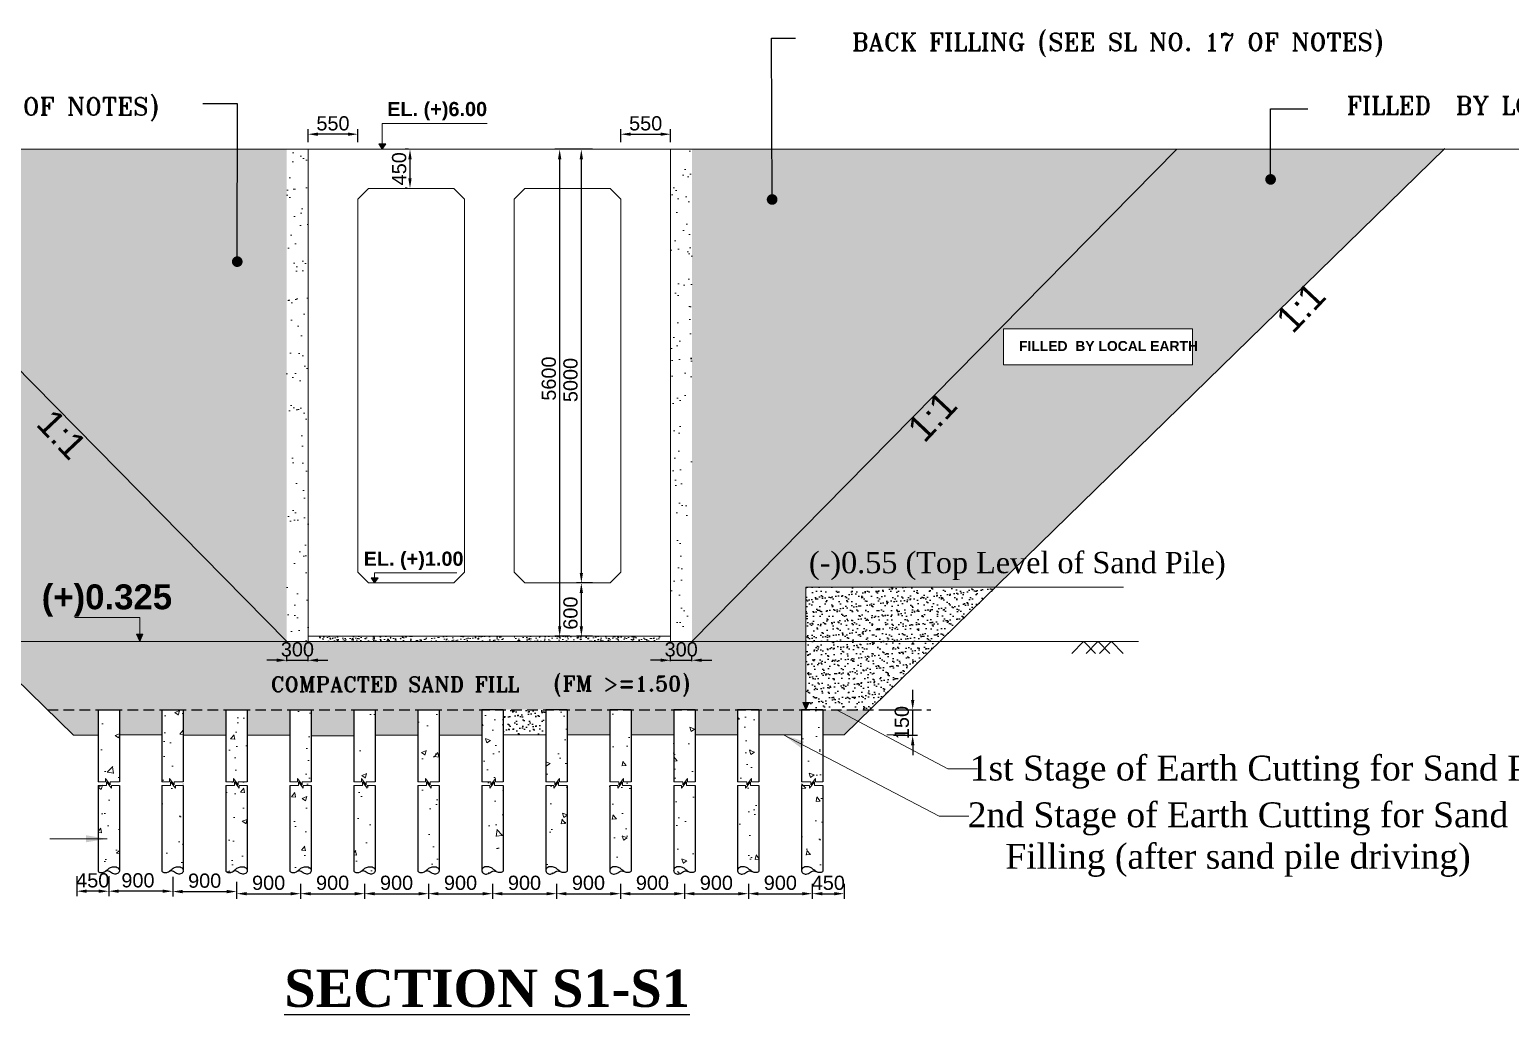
# Model space of a CAD drawing. Extents: x -358915 to 1258323, y -1667244 to -305611.
# Drawn here: x 956555 to 977390, y -1295835 to -1281985 of the extents above; entities that cross this region are included whole.
import ezdxf

# ---------------------------------------------------------------- set-up
doc = ezdxf.new("R2010")
doc.units = 0
doc.header["$LTSCALE"] = 300
doc.header["$MEASUREMENT"] = 0
doc.linetypes.add('DASHED', pattern=[0.75, 0.5, -0.25])
doc.layers.get('0').update_dxf_attribs({"linetype": 'CONTINUOUS'})
doc.layers.get('DEFPOINTS').update_dxf_attribs({"linetype": 'CONTINUOUS'})
doc.layers.add('Dim', color=7, linetype='CONTINUOUS', lineweight=9)
doc.layers.add('HATCH', color=252, linetype='CONTINUOUS', lineweight=5)
for name, color, linetype in [('LINE', 7, 'CONTINUOUS'), ('P1', 7, 'CONTINUOUS'), ('TEXT', 10, 'CONTINUOUS'), ('TXT', 7, 'CONTINUOUS')]:
    doc.layers.add(name, color=color, linetype=linetype)
doc.styles.add('Arial', font='arial.ttf')
doc.styles.add('BIG', font='ROMANT.SHX')
doc.styles.add('dimText', font='ARIALN.TTF')
doc.dimstyles.new('dim_230', dxfattribs={"dimtxt": 460, "dimasz": 460, "dimexe": 230, "dimexo": 100, "dimgap": 100, "dimtad": 1, "dimdec": 0, "dimzin": 0, "dimdsep": 46, "dimtxsty": 'dimText', "dimcen": 0.09, "dimclrd": 256, "dimclre": 256, "dimclrt": 7, "dimadec": 0, "dimazin": 0, "dimtfac": 1, "dimtdec": 0, "dimtofl": 0, "dimtmove": 0, "dimatfit": 3, "dimfxl": 1, "dimtolj": 1, "dimtzin": 0, "dimlwd": -1, "dimlwe": -1, "dimarcsym": 0})
doc.dimstyles.new('dim_70', dxfattribs={"dimtxt": 140, "dimasz": 140, "dimexe": 70, "dimexo": 40, "dimgap": 50, "dimtad": 1, "dimdec": 0, "dimzin": 0, "dimdsep": 46, "dimtxsty": 'Arial', "dimcen": 0.09, "dimclrd": 5, "dimclre": 5, "dimclrt": 7, "dimadec": 0, "dimazin": 0, "dimtfac": 1, "dimtdec": 0, "dimtmove": 0, "dimatfit": 3, "dimfxl": 1, "dimtolj": 1, "dimtzin": 0, "dimarcsym": 0})
pattern_1 = [(37.5, (-12813.53, 204846.19), (-4.409535, 134.877664), [0, -106.4, 0, -119, 0, -113.75]), (7.5, (-12813.53, 204846.2), (123.88437, 197.550225), [0, -57.4, 0, -95.9, 0, -36.75]), (327.5, (-12899.63, 204846.19), (217.98993, 0.396134), [0, -35, 0, -126, 0, -164.5]), (317.5, (-12899.63, 204846.2), (210.428862, 61.43729), [0, -17.5, 0, -82.6, 0, -94.5])]
pattern_2 = [(37.5, (-12813.53, 200788.23), (-4.409535, 134.877664), [0, -106.4, 0, -119, 0, -113.75]), (7.5, (-12813.53, 200788.23), (123.88437, 197.550225), [0, -57.4, 0, -95.9, 0, -36.75]), (327.5, (-12899.63, 200788.23), (217.98993, 0.396134), [0, -35, 0, -126, 0, -164.5]), (317.5, (-12899.63, 200788.23), (210.428862, 61.43729), [0, -17.5, 0, -82.6, 0, -94.5])]

# ---------------------------------------------------------------- blocks, each defined once
blk = doc.blocks.new('*D1154')
at = {"layer": 'DEFPOINTS', "color": 0, "ltscale": 50}
for p in [(957668, -1293851), (958568, -1293863), (957668, -1294103)]:
    blk.add_point(p, dxfattribs=at)
at = {"layer": 'HATCH', "color": 5, "lineweight": -2, "ltscale": 50}
for p, q in [((957668, -1293891), (957668, -1294173)), ((958568, -1293903), (958568, -1294173)), ((958428, -1294103), (957808, -1294103))]:
    blk.add_line(p, q, dxfattribs=at)
at = {"layer": 'HATCH', "color": 5, "ltscale": 50}
for points in [[(957808, -1294080), (957808, -1294126), (957668, -1294103)], [(958428, -1294080), (958428, -1294126), (958568, -1294103)]]:
    blk.add_solid(points, dxfattribs=at)
at = {"layer": 'HATCH', "color": 7, "ltscale": 50, "insert": (958079, -1293951), "char_height": 200, "attachment_point": 5, "style": 'Arial'}
blk.add_mtext('\\A1;900', dxfattribs=at)
blk = doc.blocks.new('RT')
at = {"layer": 'Dim', "ltscale": 50}
h = blk.add_hatch(dxfattribs=at)
h.set_pattern_fill('AR-CONC', color=8, scale=100, style=0)
h.set_pattern_definition([(50, (-3013919.5, 641592.65), (717.26018, -62.75213), [75, -825]), (355, (-3013919.5, 641592.65), (-138.75133, 752.19213), [60, -660]), (100.4514, (-3013859.75, 641587.4), (578.50938, 689.43954), [63.74019, -701.14211]), (46.1842, (-3013919.5, 641792.65), (1067.24105, -165.51901), [112.5, -1237.5]), (96.6356, (-3013830.6, 641778.9), (934.6627, 974.11787), [95.6103, -1051.713]), (351.1842, (-3013919.5, 641792.7), (934.66195, 974.1186), [90, -990]), (21, (-3013819.5, 641742.65), (596.90705, -402.61889), [75, -825]), (326, (-3013819.5, 641742.65), (243.31533, 725.15005), [60, -660]), (71.4514, (-3013769.8, 641709.1), (840.22263, 322.5305), [63.74019, -701.14211]), (37.5, (-3013919.52, 641592.65), (12.159855, 332.893854), [0, -652, 0, -670, 0, -662.5]), (7.5, (-3013919.52, 641592.65), (263.069537, 394.41171), [0, -382, 0, -637, 0, -252.5]), (327.5, (-3014142.52, 641592.65), (533.822436, -22.554872), [0, -250, 0, -780, 0, -1035]), (317.5, (-3014242.52, 641592.65), (583.18617, 100.10498), [0, -325, 0, -518, 0, -735])])
h.paths.add_polyline_path([(150, -2269), (138, -2291), (119, -2305), (97, -2311), (74, -2310), (52, -2302), (33, -2290), (15, -2276), (-6, -2267), (-29, -2266), (-52, -2273), (-64, -2281), (-86, -2289), (-109, -2290), (-130, -2283), (-150, -2271), (-150, 0), (150, 0)])
for points in [[(-150, -1014), (-44, -1014), (-44, -966), (22, -1055), (22, -1014), (150, -1014)], [(-150, -1063), (-29, -1063), (-29, -1015), (38, -1103), (38, -1063), (150, -1063)]]:
    blk.add_lwpolyline(points, dxfattribs=at)
at = {"layer": 'P1', "ltscale": 50}
for points in [[(-150, 0), (-150, -1014)], [(-150, 0), (150, 0)], [(150, 0), (150, -1014)], [(-150, -1063), (-150, -2271)], [(150, -1063), (150, -2253)]]:
    blk.add_lwpolyline(points, dxfattribs=at)
blk.add_spline([(-150, -2271), (-115, -2289), (-72, -2284), (-23, -2252), (15, -2223), (67, -2207), (106, -2210), (132, -2224), (144, -2239), (150, -2253), (150, -2266), (123, -2303), (73, -2309), (38, -2293), (10, -2273), (-18, -2265), (-51, -2273)], degree=3, dxfattribs=at)
blk = doc.blocks.new('PILE.5')
at = {"layer": 'HATCH', "color": 5}
blk.add_blockref('RT', (0, 0), dxfattribs=at)
blk = doc.blocks.new('*D1155')
at = {"layer": 'DEFPOINTS', "color": 0, "ltscale": 50}
for p in [(962168, -1293968), (963068, -1293961), (963068, -1294138)]:
    blk.add_point(p, dxfattribs=at)
at = {"layer": 'HATCH', "color": 5, "lineweight": -2, "ltscale": 50}
for p, q in [((962168, -1294008), (962168, -1294208)), ((963068, -1294001), (963068, -1294208)), ((962308, -1294138), (962928, -1294138))]:
    blk.add_line(p, q, dxfattribs=at)
at = {"layer": 'HATCH', "color": 5, "ltscale": 50}
for points in [[(962308, -1294115), (962308, -1294161), (962168, -1294138)], [(962928, -1294115), (962928, -1294161), (963068, -1294138)]]:
    blk.add_solid(points, dxfattribs=at)
at = {"layer": 'HATCH', "color": 7, "ltscale": 50, "insert": (962618, -1293986), "char_height": 200, "attachment_point": 5, "style": 'Arial'}
blk.add_mtext('\\A1;900', dxfattribs=at)
blk = doc.blocks.new('*D1156')
at = {"layer": 'DEFPOINTS', "color": 0, "ltscale": 50}
for p in [(964318, -1283667), (964514, -1283667), (964362, -1289767)]:
    blk.add_point(p, dxfattribs=at)
at = {"layer": 'HATCH', "color": 5, "lineweight": -2, "ltscale": 50}
for p, q in [((964474, -1283667), (964248, -1283667)), ((964318, -1289627), (964318, -1283807)), ((964322, -1289767), (964248, -1289767))]:
    blk.add_line(p, q, dxfattribs=at)
at = {"layer": 'HATCH', "color": 5, "ltscale": 50}
for points in [[(964295, -1283807), (964341, -1283807), (964318, -1283667)], [(964295, -1289627), (964341, -1289627), (964318, -1289767)]]:
    blk.add_solid(points, dxfattribs=at)
at = {"layer": 'HATCH', "color": 7, "ltscale": 50, "insert": (964166, -1286913), "char_height": 200, "attachment_point": 5, "rotation": 90, "style": 'Arial'}
blk.add_mtext('\\A1;5000 ', dxfattribs=at)
blk = doc.blocks.new('*D1157')
at = {"layer": 'DEFPOINTS', "color": 0, "ltscale": 50}
for p in [(964318, -1289767), (964514, -1289767), (964514, -1290517)]:
    blk.add_point(p, dxfattribs=at)
at = {"layer": 'HATCH', "color": 5, "lineweight": -2, "ltscale": 50}
for p, q in [((964474, -1289767), (964248, -1289767)), ((964318, -1290377), (964318, -1289907)), ((964474, -1290517), (964248, -1290517))]:
    blk.add_line(p, q, dxfattribs=at)
at = {"layer": 'HATCH', "color": 5, "ltscale": 50}
for points in [[(964295, -1289907), (964341, -1289907), (964318, -1289767)], [(964295, -1290377), (964341, -1290377), (964318, -1290517)]]:
    blk.add_solid(points, dxfattribs=at)
at = {"layer": 'HATCH', "color": 7, "ltscale": 50, "insert": (964166, -1290192), "char_height": 200, "attachment_point": 5, "rotation": 90, "style": 'Arial'}
blk.add_mtext('\\A1;600', dxfattribs=at)
blk = doc.blocks.new('*D1158')
at = {"layer": 'DEFPOINTS', "color": 0, "ltscale": 50}
for p in [(964296, -1283667), (964013, -1290517), (964196, -1290517)]:
    blk.add_point(p, dxfattribs=at)
at = {"layer": 'HATCH', "color": 5, "lineweight": -2, "ltscale": 50}
for p, q in [((964256, -1283667), (963943, -1283667)), ((964013, -1283807), (964013, -1290377)), ((964156, -1290517), (963943, -1290517))]:
    blk.add_line(p, q, dxfattribs=at)
at = {"layer": 'HATCH', "color": 5, "ltscale": 50}
for points in [[(963990, -1283807), (964036, -1283807), (964013, -1283667)], [(963990, -1290377), (964036, -1290377), (964013, -1290517)]]:
    blk.add_solid(points, dxfattribs=at)
at = {"layer": 'HATCH', "color": 7, "ltscale": 50, "insert": (963861, -1286893), "char_height": 200, "attachment_point": 5, "rotation": 90, "style": 'Arial'}
blk.add_mtext('\\A1;5600', dxfattribs=at)
blk = doc.blocks.new('*D1159')
at = {"layer": 'DEFPOINTS', "color": 0, "ltscale": 50}
for p in [(960473, -1283456), (960473, -1283606), (961173, -1283606)]:
    blk.add_point(p, dxfattribs=at)
at = {"layer": 'HATCH', "color": 5, "lineweight": -2, "ltscale": 50}
for p, q in [((960473, -1283566), (960473, -1283386)), ((961173, -1283566), (961173, -1283386)), ((961033, -1283456), (960613, -1283456))]:
    blk.add_line(p, q, dxfattribs=at)
at = {"layer": 'HATCH', "color": 5, "ltscale": 50}
for points in [[(960613, -1283432), (960613, -1283479), (960473, -1283456)], [(961033, -1283432), (961033, -1283479), (961173, -1283456)]]:
    blk.add_solid(points, dxfattribs=at)
at = {"layer": 'HATCH', "color": 7, "ltscale": 50, "insert": (960823, -1283304), "char_height": 200, "attachment_point": 5, "style": 'Arial'}
blk.add_mtext('\\A1;550', dxfattribs=at)
blk = doc.blocks.new('*D1160')
at = {"layer": 'DEFPOINTS', "color": 0, "ltscale": 50}
for p in [(964873, -1283606), (965573, -1283456), (965573, -1283606)]:
    blk.add_point(p, dxfattribs=at)
at = {"layer": 'HATCH', "color": 5, "lineweight": -2, "ltscale": 50}
for p, q in [((964873, -1283566), (964873, -1283386)), ((965573, -1283566), (965573, -1283386)), ((965013, -1283456), (965433, -1283456))]:
    blk.add_line(p, q, dxfattribs=at)
at = {"layer": 'HATCH', "color": 5, "ltscale": 50}
for points in [[(965013, -1283432), (965013, -1283479), (964873, -1283456)], [(965433, -1283432), (965433, -1283479), (965573, -1283456)]]:
    blk.add_solid(points, dxfattribs=at)
at = {"layer": 'HATCH', "color": 7, "ltscale": 50, "insert": (965223, -1283304), "char_height": 200, "attachment_point": 5, "style": 'Arial'}
blk.add_mtext('\\A1;550', dxfattribs=at)
blk = doc.blocks.new('*D1161')
at = {"layer": 'DEFPOINTS', "color": 0, "ltscale": 50}
for p in [(961926, -1283667), (961907, -1284217), (961907, -1284217)]:
    blk.add_point(p, dxfattribs=at)
at = {"layer": 'HATCH', "color": 5, "lineweight": -2, "ltscale": 50}
for p, q in [((961886, -1283667), (961837, -1283667)), ((961907, -1283807), (961907, -1284077)), ((961867, -1284217), (961837, -1284217))]:
    blk.add_line(p, q, dxfattribs=at)
at = {"layer": 'HATCH', "color": 5, "ltscale": 50}
for points in [[(961884, -1283807), (961930, -1283807), (961907, -1283667)], [(961884, -1284077), (961930, -1284077), (961907, -1284217)]]:
    blk.add_solid(points, dxfattribs=at)
at = {"layer": 'HATCH', "color": 7, "ltscale": 50, "insert": (961755, -1283942), "char_height": 200, "attachment_point": 5, "rotation": 90, "style": 'Arial'}
blk.add_mtext('\\A1;450', dxfattribs=at)
blk = doc.blocks.new('*D1162')
at = {"layer": 'DEFPOINTS', "color": 0, "ltscale": 50}
for p in [(961268, -1293968), (962168, -1293961), (962168, -1294138)]:
    blk.add_point(p, dxfattribs=at)
at = {"layer": 'HATCH', "color": 5, "lineweight": -2, "ltscale": 50}
for p, q in [((961268, -1294008), (961268, -1294208)), ((962168, -1294001), (962168, -1294208)), ((961408, -1294138), (962028, -1294138))]:
    blk.add_line(p, q, dxfattribs=at)
at = {"layer": 'HATCH', "color": 5, "ltscale": 50}
for points in [[(961408, -1294115), (961408, -1294161), (961268, -1294138)], [(962028, -1294115), (962028, -1294161), (962168, -1294138)]]:
    blk.add_solid(points, dxfattribs=at)
at = {"layer": 'HATCH', "color": 7, "ltscale": 50, "insert": (961718, -1293986), "char_height": 200, "attachment_point": 5, "style": 'Arial'}
blk.add_mtext('\\A1;900', dxfattribs=at)
blk = doc.blocks.new('*D1163')
at = {"layer": 'DEFPOINTS', "color": 0, "ltscale": 50}
for p in [(960368, -1293968), (961268, -1293961), (961268, -1294138)]:
    blk.add_point(p, dxfattribs=at)
at = {"layer": 'HATCH', "color": 5, "lineweight": -2, "ltscale": 50}
for p, q in [((960368, -1294008), (960368, -1294208)), ((961268, -1294001), (961268, -1294208)), ((960508, -1294138), (961128, -1294138))]:
    blk.add_line(p, q, dxfattribs=at)
at = {"layer": 'HATCH', "color": 5, "ltscale": 50}
for points in [[(960508, -1294115), (960508, -1294161), (960368, -1294138)], [(961128, -1294115), (961128, -1294161), (961268, -1294138)]]:
    blk.add_solid(points, dxfattribs=at)
at = {"layer": 'HATCH', "color": 7, "ltscale": 50, "insert": (960818, -1293986), "char_height": 200, "attachment_point": 5, "style": 'Arial'}
blk.add_mtext('\\A1;900', dxfattribs=at)
blk = doc.blocks.new('*D1164')
at = {"layer": 'DEFPOINTS', "color": 0, "ltscale": 50}
for p in [(959468, -1293968), (960368, -1293961), (960368, -1294138)]:
    blk.add_point(p, dxfattribs=at)
at = {"layer": 'HATCH', "color": 5, "lineweight": -2, "ltscale": 50}
for p, q in [((959468, -1294008), (959468, -1294208)), ((960368, -1294001), (960368, -1294208)), ((959608, -1294138), (960228, -1294138))]:
    blk.add_line(p, q, dxfattribs=at)
at = {"layer": 'HATCH', "color": 5, "ltscale": 50}
for points in [[(959608, -1294115), (959608, -1294161), (959468, -1294138)], [(960228, -1294115), (960228, -1294161), (960368, -1294138)]]:
    blk.add_solid(points, dxfattribs=at)
at = {"layer": 'HATCH', "color": 7, "ltscale": 50, "insert": (959918, -1293986), "char_height": 200, "attachment_point": 5, "style": 'Arial'}
blk.add_mtext('\\A1;900', dxfattribs=at)
blk = doc.blocks.new('*D1165')
at = {"layer": 'DEFPOINTS', "color": 0, "ltscale": 50}
for p in [(958568, -1293938), (959468, -1293931), (959468, -1294108)]:
    blk.add_point(p, dxfattribs=at)
at = {"layer": 'HATCH', "color": 5, "lineweight": -2, "ltscale": 50}
for p, q in [((958568, -1293978), (958568, -1294178)), ((959468, -1293971), (959468, -1294178)), ((958708, -1294108), (959328, -1294108))]:
    blk.add_line(p, q, dxfattribs=at)
at = {"layer": 'HATCH', "color": 5, "ltscale": 50}
for points in [[(958708, -1294085), (958708, -1294132), (958568, -1294108)], [(959328, -1294085), (959328, -1294132), (959468, -1294108)]]:
    blk.add_solid(points, dxfattribs=at)
at = {"layer": 'HATCH', "color": 7, "ltscale": 50, "insert": (959018, -1293956), "char_height": 200, "attachment_point": 5, "style": 'Arial'}
blk.add_mtext('\\A1;900', dxfattribs=at)
blk = doc.blocks.new('*D1166')
at = {"layer": 'DEFPOINTS', "color": 0, "ltscale": 50}
for p in [(963068, -1293968), (963968, -1293961), (963968, -1294138)]:
    blk.add_point(p, dxfattribs=at)
at = {"layer": 'HATCH', "color": 5, "lineweight": -2, "ltscale": 50}
for p, q in [((963068, -1294008), (963068, -1294208)), ((963968, -1294001), (963968, -1294208)), ((963208, -1294138), (963828, -1294138))]:
    blk.add_line(p, q, dxfattribs=at)
at = {"layer": 'HATCH', "color": 5, "ltscale": 50}
for points in [[(963208, -1294115), (963208, -1294161), (963068, -1294138)], [(963828, -1294115), (963828, -1294161), (963968, -1294138)]]:
    blk.add_solid(points, dxfattribs=at)
at = {"layer": 'HATCH', "color": 7, "ltscale": 50, "insert": (963518, -1293986), "char_height": 200, "attachment_point": 5, "style": 'Arial'}
blk.add_mtext('\\A1;900', dxfattribs=at)
blk = doc.blocks.new('*D1167')
at = {"layer": 'DEFPOINTS', "color": 0, "ltscale": 50}
for p in [(963968, -1293968), (964868, -1293961), (964868, -1294138)]:
    blk.add_point(p, dxfattribs=at)
at = {"layer": 'HATCH', "color": 5, "lineweight": -2, "ltscale": 50}
for p, q in [((963968, -1294008), (963968, -1294208)), ((964868, -1294001), (964868, -1294208)), ((964108, -1294138), (964728, -1294138))]:
    blk.add_line(p, q, dxfattribs=at)
at = {"layer": 'HATCH', "color": 5, "ltscale": 50}
for points in [[(964108, -1294115), (964108, -1294161), (963968, -1294138)], [(964728, -1294115), (964728, -1294161), (964868, -1294138)]]:
    blk.add_solid(points, dxfattribs=at)
at = {"layer": 'HATCH', "color": 7, "ltscale": 50, "insert": (964418, -1293986), "char_height": 200, "attachment_point": 5, "style": 'Arial'}
blk.add_mtext('\\A1;900', dxfattribs=at)
blk = doc.blocks.new('*D1168')
at = {"layer": 'DEFPOINTS', "color": 0, "ltscale": 50}
for p in [(964868, -1293968), (965768, -1293961), (965768, -1294138)]:
    blk.add_point(p, dxfattribs=at)
at = {"layer": 'HATCH', "color": 5, "lineweight": -2, "ltscale": 50}
for p, q in [((964868, -1294008), (964868, -1294208)), ((965768, -1294001), (965768, -1294208)), ((965008, -1294138), (965628, -1294138))]:
    blk.add_line(p, q, dxfattribs=at)
at = {"layer": 'HATCH', "color": 5, "ltscale": 50}
for points in [[(965008, -1294115), (965008, -1294161), (964868, -1294138)], [(965628, -1294115), (965628, -1294161), (965768, -1294138)]]:
    blk.add_solid(points, dxfattribs=at)
at = {"layer": 'HATCH', "color": 7, "ltscale": 50, "insert": (965318, -1293986), "char_height": 200, "attachment_point": 5, "style": 'Arial'}
blk.add_mtext('\\A1;900', dxfattribs=at)
blk = doc.blocks.new('*D1169')
at = {"layer": 'DEFPOINTS', "color": 0, "ltscale": 50}
for p in [(965768, -1293968), (966668, -1293961), (966668, -1294138)]:
    blk.add_point(p, dxfattribs=at)
at = {"layer": 'HATCH', "color": 5, "lineweight": -2, "ltscale": 50}
for p, q in [((965768, -1294008), (965768, -1294208)), ((966668, -1294001), (966668, -1294208)), ((965908, -1294138), (966528, -1294138))]:
    blk.add_line(p, q, dxfattribs=at)
at = {"layer": 'HATCH', "color": 5, "ltscale": 50}
for points in [[(965908, -1294115), (965908, -1294161), (965768, -1294138)], [(966528, -1294115), (966528, -1294161), (966668, -1294138)]]:
    blk.add_solid(points, dxfattribs=at)
at = {"layer": 'HATCH', "color": 7, "ltscale": 50, "insert": (966218, -1293986), "char_height": 200, "attachment_point": 5, "style": 'Arial'}
blk.add_mtext('\\A1;900', dxfattribs=at)
blk = doc.blocks.new('*D1170')
at = {"layer": 'DEFPOINTS', "color": 0, "ltscale": 50}
for p in [(966668, -1293968), (967568, -1293961), (967568, -1294138)]:
    blk.add_point(p, dxfattribs=at)
at = {"layer": 'HATCH', "color": 5, "lineweight": -2, "ltscale": 50}
for p, q in [((966668, -1294008), (966668, -1294208)), ((967568, -1294001), (967568, -1294208)), ((966808, -1294138), (967428, -1294138))]:
    blk.add_line(p, q, dxfattribs=at)
at = {"layer": 'HATCH', "color": 5, "ltscale": 50}
for points in [[(966808, -1294115), (966808, -1294161), (966668, -1294138)], [(967428, -1294115), (967428, -1294161), (967568, -1294138)]]:
    blk.add_solid(points, dxfattribs=at)
at = {"layer": 'HATCH', "color": 7, "ltscale": 50, "insert": (967118, -1293986), "char_height": 200, "attachment_point": 5, "style": 'Arial'}
blk.add_mtext('\\A1;900', dxfattribs=at)
blk = doc.blocks.new('*D1171')
at = {"layer": 'DEFPOINTS', "color": 0, "ltscale": 50}
for p in [(967568, -1293968), (968018, -1293961), (968018, -1294138)]:
    blk.add_point(p, dxfattribs=at)
at = {"layer": 'HATCH', "color": 5, "lineweight": -2, "ltscale": 50}
for p, q in [((967568, -1294008), (967568, -1294208)), ((968018, -1294001), (968018, -1294208)), ((967708, -1294138), (967878, -1294138))]:
    blk.add_line(p, q, dxfattribs=at)
at = {"layer": 'HATCH', "color": 5, "ltscale": 50}
for points in [[(967708, -1294115), (967708, -1294161), (967568, -1294138)], [(967878, -1294115), (967878, -1294161), (968018, -1294138)]]:
    blk.add_solid(points, dxfattribs=at)
at = {"layer": 'HATCH', "color": 7, "ltscale": 50, "insert": (967793, -1293986), "char_height": 200, "attachment_point": 5, "style": 'Arial'}
blk.add_mtext('\\A1;450', dxfattribs=at)
blk = doc.blocks.new('*D1172')
at = {"layer": 'DEFPOINTS', "color": 0, "ltscale": 50}
for p in [(957218, -1293851), (957668, -1293863), (957218, -1294103)]:
    blk.add_point(p, dxfattribs=at)
at = {"layer": 'HATCH', "color": 5, "lineweight": -2, "ltscale": 50}
for p, q in [((957218, -1293891), (957218, -1294173)), ((957668, -1293903), (957668, -1294173)), ((957528, -1294103), (957358, -1294103))]:
    blk.add_line(p, q, dxfattribs=at)
at = {"layer": 'HATCH', "color": 5, "ltscale": 50}
for points in [[(957358, -1294080), (957358, -1294126), (957218, -1294103)], [(957528, -1294080), (957528, -1294126), (957668, -1294103)]]:
    blk.add_solid(points, dxfattribs=at)
at = {"layer": 'HATCH', "color": 7, "ltscale": 50, "insert": (957443, -1293951), "char_height": 200, "attachment_point": 5, "style": 'Arial'}
blk.add_mtext('\\A1;450', dxfattribs=at)
blk = doc.blocks.new('*D1173')
at = {"layer": 'DEFPOINTS', "color": 0, "ltscale": 50}
for p in [(968610, -1291552), (968980, -1291552), (968671, -1291910)]:
    blk.add_point(p, dxfattribs=at)
at = {"layer": 'HATCH', "color": 5, "lineweight": -2, "ltscale": 50}
for p, q in [((968980, -1291412), (968980, -1291272)), ((968650, -1291552), (969050, -1291552)), ((968980, -1291910), (968980, -1291552)), ((968711, -1291910), (969050, -1291910)), ((968980, -1292050), (968980, -1292190))]:
    blk.add_line(p, q, dxfattribs=at)
at = {"layer": 'HATCH', "color": 5, "ltscale": 50}
for points in [[(968957, -1291412), (969004, -1291412), (968980, -1291552)], [(968957, -1292050), (969004, -1292050), (968980, -1291910)]]:
    blk.add_solid(points, dxfattribs=at)
at = {"layer": 'HATCH', "color": 7, "ltscale": 50, "insert": (968828, -1291731), "char_height": 200, "attachment_point": 5, "rotation": 90, "style": 'Arial'}
blk.add_mtext('\\A1;150', dxfattribs=at)
blk = doc.blocks.new('*D1174')
at = {"layer": 'DEFPOINTS', "color": 0, "ltscale": 50}
for p in [(960173, -1290906), (960473, -1290855), (960473, -1290906)]:
    blk.add_point(p, dxfattribs=at)
at = {"layer": 'HATCH', "color": 5, "lineweight": -2, "ltscale": 50}
for p, q in [((960033, -1290855), (959893, -1290855)), ((960173, -1290866), (960173, -1290785)), ((960173, -1290855), (960473, -1290855)), ((960473, -1290866), (960473, -1290785)), ((960613, -1290855), (960753, -1290855))]:
    blk.add_line(p, q, dxfattribs=at)
at = {"layer": 'HATCH', "color": 5, "ltscale": 50}
for points in [[(960033, -1290831), (960033, -1290878), (960173, -1290855)], [(960613, -1290831), (960613, -1290878), (960473, -1290855)]]:
    blk.add_solid(points, dxfattribs=at)
at = {"layer": 'HATCH', "color": 7, "ltscale": 50, "insert": (960323, -1290702), "char_height": 200, "attachment_point": 5, "style": 'Arial'}
blk.add_mtext('\\A1;300', dxfattribs=at)
blk = doc.blocks.new('*D1175')
at = {"layer": 'DEFPOINTS', "color": 0, "ltscale": 50}
for p in [(965573, -1290906), (965873, -1290855), (965873, -1290906)]:
    blk.add_point(p, dxfattribs=at)
at = {"layer": 'HATCH', "color": 5, "lineweight": -2, "ltscale": 50}
for p, q in [((965433, -1290855), (965293, -1290855)), ((965573, -1290866), (965573, -1290785)), ((965573, -1290855), (965873, -1290855)), ((965873, -1290866), (965873, -1290785)), ((966013, -1290855), (966153, -1290855))]:
    blk.add_line(p, q, dxfattribs=at)
at = {"layer": 'HATCH', "color": 5, "ltscale": 50}
for points in [[(965433, -1290831), (965433, -1290878), (965573, -1290855)], [(966013, -1290831), (966013, -1290878), (965873, -1290855)]]:
    blk.add_solid(points, dxfattribs=at)
at = {"layer": 'HATCH', "color": 7, "ltscale": 50, "insert": (965723, -1290702), "char_height": 200, "attachment_point": 5, "style": 'Arial'}
blk.add_mtext('\\A1;300', dxfattribs=at)

msp = doc.modelspace()

# ---------------------------------------------------------------- hatches: boundary and pattern name
at = {"layer": 'Dim', "ltscale": 500}
h = msp.add_hatch(color=15, dxfattribs=at)
h.dxf.hatch_style = 1
h.paths.add_polyline_path([(961517.7, -1283593.4), (961468, -1283593.4), (961517.7, -1283667.3)])
h.paths.add_polyline_path([(961567.4, -1283593.4), (961517.7, -1283593.4), (961517.7, -1283667.3)])
h = msp.add_hatch(color=15, dxfattribs=at)
h.dxf.hatch_style = 1
h.paths.add_polyline_path([(961409.4, -1289693.4), (961359.7, -1289693.4), (961409.4, -1289767.3)])
h.paths.add_polyline_path([(961459.1, -1289693.4), (961409.4, -1289693.4), (961409.4, -1289767.3)])
h = msp.add_hatch(color=8, dxfattribs=at)
h.dxf.hatch_style = 1
h.paths.add_polyline_path([(958060.5, -1290488.1), (958103.9, -1290488.1), (958147.4, -1290488.1), (958103.9, -1290591.8)])
h = msp.add_hatch(color=8, dxfattribs=at)
h.dxf.hatch_style = 1
h.paths.add_polyline_path([(967521.9, -1291448.2), (967478.5, -1291448.2), (967435, -1291448.2), (967478.5, -1291551.8)])
at = {"layer": 'HATCH', "ltscale": 50}
h = msp.add_hatch(dxfattribs=at)
h.set_pattern_fill('AR-SAND', color=4, scale=200, style=0)
h.set_pattern_definition([(37.5, (-2072701.88, -679977.04), (-12.598672, 385.364754), [0, -304, 0, -340, 0, -325]), (7.5, (-2072701.9, -679977.04), (353.95534, 564.42921), [0, -164, 0, -274, 0, -105]), (327.5, (-2072947.88, -679977.04), (622.828372, 1.13181), [0, -100, 0, -360, 0, -470]), (317.5, (-2072947.9, -679977.04), (601.22532, 175.53511), [0, -50, 0, -236, 0, -270])])
h.paths.add_polyline_path([(960173.2, -1283467.3), (960173.2, -1290591.8), (960473.2, -1290591.8), (960473.2, -1283467.3)])
h.paths.add_polyline_path([(965873.4, -1283667.3), (965573.4, -1283667.3), (965573.4, -1283967.3), (965573.4, -1289767.3), (965573.4, -1290517.3), (965573.4, -1290591.8), (965873.4, -1290591.8)])
at = {"layer": 'LINE', "ltscale": 50}
h = msp.add_hatch(dxfattribs=at)
h.set_pattern_fill('AR-SAND', color=8, scale=70, style=0)
h.set_pattern_definition([(37.5, (-12813.53, 200788.23), (-4.409535, 134.877664), [0, -106.4, 0, -119, 0, -113.75]), (7.5, (-12813.53, 200788.23), (123.88437, 197.550225), [0, -57.4, 0, -95.9, 0, -36.75]), (327.5, (-12899.63, 200788.23), (217.98993, 0.396134), [0, -35, 0, -126, 0, -164.5]), (317.5, (-12899.63, 200788.23), (210.428862, 61.43729), [0, -17.5, 0, -82.6, 0, -94.5])])
h.paths.add_polyline_path([(955822.6, -1290591.8), (958103.9, -1290591.8), (958060.5, -1290488.1), (958103.9, -1290488.1), (958147.4, -1290488.1), (958103.9, -1290591.8), (960173.2, -1290591.8), (953348.7, -1283667.3), (948730.2, -1283667.3)])
h.paths.add_polyline_path([(955661.3, -1286699.4), (952999.9, -1286699.4), (952999.9, -1286194), (955661.3, -1286194)], flags=16)
h.paths.add_polyline_path([(956498.8, -1287539.6), (957117.3, -1288195.3), (957521.3, -1287814.2), (956902.9, -1287158.5)], flags=24)
h.paths.add_polyline_path([(956658, -1289886.5), (958627.4, -1289886.5), (958627.4, -1290520.4), (956658, -1290520.4)], flags=24)
h = msp.add_hatch(dxfattribs=at)
h.set_pattern_fill('AR-SAND', color=4, scale=200, style=0)
h.set_pattern_definition([(37.5, (-12813.53, 200788.23), (-12.59867, 385.364754), [0, -304, 0, -340, 0, -325]), (7.5, (-12813.53, 200788.23), (353.95534, 564.42921), [0, -164, 0, -274, 0, -105]), (327.5, (-13059.53, 200788.23), (622.82837, 1.13181), [0, -100, 0, -360, 0, -470]), (317.5, (-13059.53, 200788.23), (601.22532, 175.53511), [0, -50, 0, -236, 0, -270])])
h.paths.add_polyline_path([(972697.9, -1283667.3), (965873.4, -1283667.3), (965873.4, -1290591.8)])
h.paths.add_polyline_path([(960173.2, -1283667.3), (953348.7, -1283667.3), (960173.2, -1290591.8)])
h = msp.add_hatch(dxfattribs=at)
h.set_pattern_fill('AR-SAND', color=8, scale=70, style=0)
h.set_pattern_definition([(37.5, (-12813.53, 200788.23), (-4.409535, 134.877664), [0, -106.4, 0, -119, 0, -113.75]), (7.5, (-12813.53, 200788.23), (123.88437, 197.550225), [0, -57.4, 0, -95.9, 0, -36.75]), (327.5, (-12899.63, 200788.23), (217.98993, 0.396134), [0, -35, 0, -126, 0, -164.5]), (317.5, (-12899.63, 200788.23), (210.428862, 61.43729), [0, -17.5, 0, -82.6, 0, -94.5])])
h.paths.add_polyline_path([(965873.4, -1290591.8), (967478.5, -1290591.8), (967478.5, -1289824.4), (970148.2, -1289824.4), (976454.6, -1283667.3), (972697.9, -1283667.3)])
h.paths.add_polyline_path([(970255.9, -1286699.4), (970255.9, -1286194), (972917.3, -1286194), (972917.3, -1286699.4)], flags=16)
h.paths.add_polyline_path([(969146.8, -1287943.8), (969765.2, -1287288), (969361.1, -1286906.9), (968742.7, -1287562.6)], flags=24)
h.paths.add_polyline_path([(970469, -1286317), (973030.3, -1286317), (973030.3, -1286531.7), (970469, -1286531.7)], flags=24)
h.paths.add_polyline_path([(967529, -1289511.7), (973375.1, -1289511.7), (973375.1, -1290064), (967529, -1290064)], flags=24)
h = msp.add_hatch(dxfattribs=at)
h.set_pattern_fill('AR-SAND', color=8, scale=70, style=0)
h.set_pattern_definition([(37.5, (-12813.53, 204846.19), (-4.409535, 134.877664), [0, -106.4, 0, -119, 0, -113.75]), (7.5, (-12813.53, 204846.2), (123.88437, 197.550225), [0, -57.4, 0, -95.9, 0, -36.75]), (327.5, (-12899.63, 204846.19), (217.98993, 0.396134), [0, -35, 0, -126, 0, -164.5]), (317.5, (-12899.63, 204846.2), (210.428862, 61.43729), [0, -17.5, 0, -82.6, 0, -94.5])])
h.paths.add_polyline_path([(969253, -1290591.8), (969362.2, -1290591.8), (970148.2, -1289824.4), (967478.5, -1289824.4), (967478.5, -1290591.8)])
at = {"layer": 'LINE', "lineweight": 15}
h = msp.add_hatch(dxfattribs=at)
h.set_pattern_fill('AR-CONC', color=1, scale=20, style=0)
h.set_pattern_definition([(50, (683957.89, -1325453.54), (143.452037, -12.550427), [15, -165]), (355, (683957.89, -1325453.54), (-27.75027, 150.43843), [12, -132]), (100.451444, (683969.84, -1325454.58), (115.70177, 137.888), [12.74804, -140.22842]), (46.1842, (683957.89, -1325413.54), (213.44827, -33.10386), [22.5, -247.5]), (96.635635, (683975.67, -1325416.3), (186.93239, 194.82372), [19.12207, -210.34275]), (351.18416, (683957.89, -1325413.54), (186.93239, 194.82372), [18, -198]), (21, (683977.89, -1325423.54), (119.38141, -80.52378), [15, -165]), (326, (683977.89, -1325423.54), (48.66307, 145.03001), [12, -132]), (71.451445, (683987.83, -1325430.25), (168.044475, 64.50623), [12.74804, -140.22842]), (37.5, (683957.885, -1325453.54), (2.431971, 66.578771), [0, -130.4, 0, -134, 0, -132.5]), (7.5, (683957.885, -1325453.54), (52.613907, 78.882342), [0, -76.4, 0, -127.4, 0, -50.5]), (327.5, (683913.285, -1325453.54), (106.764487, -4.510974), [0, -50, 0, -156, 0, -207]), (317.5, (683893.285, -1325453.54), (116.637234, 20.020996), [0, -65, 0, -103.6, 0, -147])])
h.paths.add_polyline_path([(960623.2, -1290517.3), (960623.2, -1290591.8), (961922.6, -1290591.8), (961922.9, -1290591.8), (963223.3, -1290591.8), (963223.3, -1290517.3)])
h = msp.add_hatch(dxfattribs=at)
h.set_pattern_fill('AR-CONC', color=1, scale=20, style=0)
h.set_pattern_definition([(50, (683204.33, -1325453.54), (143.452037, -12.550427), [15, -165]), (355, (683204.33, -1325453.54), (-27.75027, 150.43843), [12, -132]), (100.451444, (683216.29, -1325454.58), (115.70177, 137.888), [12.74804, -140.22842]), (46.1842, (683204.33, -1325413.54), (213.44827, -33.10386), [22.5, -247.5]), (96.635635, (683222.12, -1325416.3), (186.93239, 194.82372), [19.12207, -210.34275]), (351.18416, (683204.33, -1325413.54), (186.93239, 194.82372), [18, -198]), (21, (683224.33, -1325423.54), (119.38141, -80.52378), [15, -165]), (326, (683224.33, -1325423.54), (48.66307, 145.03001), [12, -132]), (71.451445, (683234.28, -1325430.25), (168.044475, 64.50623), [12.74804, -140.22842]), (37.5, (683204.334, -1325453.54), (2.431971, 66.578771), [0, -130.4, 0, -134, 0, -132.5]), (7.5, (683204.334, -1325453.54), (52.613907, 78.882342), [0, -76.4, 0, -127.4, 0, -50.5]), (327.5, (683159.734, -1325453.54), (106.764487, -4.510974), [0, -50, 0, -156, 0, -207]), (317.5, (683139.73, -1325453.54), (116.637234, 20.020996), [0, -65, 0, -103.6, 0, -147])])
h.paths.add_polyline_path([(963373.3, -1290517.3), (963373.3, -1290591.8), (965423.4, -1290591.8), (965423.4, -1290517.3)])
at = {"layer": 'LINE'}
h = msp.add_hatch(dxfattribs=at)
h.set_pattern_fill('AR-SAND', color=256, scale=70, style=0)
h.set_pattern_definition(pattern_2)
h.paths.add_polyline_path([(967478.4, -1291551.8), (967435, -1291448.2), (967478.5, -1291448.2), (967478.5, -1290591.8), (955822.6, -1290591.8), (956805.9, -1291551.8)])
h.paths.add_polyline_path([(960052.7, -1290550.1), (960593.7, -1290550.1), (960593.7, -1290854.5), (960052.7, -1290854.5)], flags=9)
h.paths.add_polyline_path([(965452.9, -1290550.1), (965993.9, -1290550.1), (965993.9, -1290854.5), (965452.9, -1290854.5)], flags=9)
h.paths.add_polyline_path([(963941.9, -1291444.2), (966233, -1291444.2), (966233, -1290955.4), (963941.9, -1290955.4)], flags=24)
h.paths.add_polyline_path([(959925.5, -1291353.2), (963973.2, -1291353.2), (963973.2, -1291032.4), (959925.5, -1291032.4)], flags=24)
h = msp.add_hatch(dxfattribs=at)
h.set_pattern_fill('AR-SAND', color=256, scale=70, style=0)
h.set_pattern_definition(pattern_1)
h.paths.add_polyline_path([(968378.9, -1291551.8), (969362.2, -1290591.8), (967478.5, -1290591.8), (967478.5, -1291448.2), (967521.9, -1291448.2), (967478.5, -1291551.8)])
h = msp.add_hatch(dxfattribs=at)
h.set_pattern_fill('AR-SAND', color=256, scale=70, style=0)
h.set_pattern_definition(pattern_2)
h.paths.add_polyline_path([(957517.5, -1291551.8), (956805.9, -1291551.8), (957173.3, -1291910.5), (957517.5, -1291910.5)])
h.paths.add_polyline_path([(958417.5, -1291551.8), (957817.5, -1291551.8), (957817.5, -1291904.7), (958417.5, -1291904.7)])
h.paths.add_polyline_path([(959317.5, -1291551.8), (958717.5, -1291551.8), (958717.5, -1291910.5), (959317.5, -1291910.5)])
h.paths.add_polyline_path([(960217.5, -1291551.8), (959617.5, -1291551.8), (959617.5, -1291910.5), (960217.5, -1291910.5)])
h.paths.add_polyline_path([(961117.5, -1291551.8), (960517.5, -1291551.8), (960517.5, -1291916.3), (961117.5, -1291916.3)])
h.paths.add_polyline_path([(962017.5, -1291551.8), (961417.5, -1291551.8), (961417.5, -1291910.5), (962017.5, -1291910.5)])
h.paths.add_polyline_path([(962917.5, -1291551.8), (962317.5, -1291551.8), (962317.5, -1291910.5), (962917.5, -1291910.5)])
h.paths.add_polyline_path([(964717.5, -1291551.8), (964117.5, -1291551.8), (964117.5, -1291904.7), (964717.5, -1291904.7)])
h.paths.add_polyline_path([(965617.5, -1291551.8), (965017.5, -1291551.8), (965017.5, -1291904.7), (965617.5, -1291904.7)])
h.paths.add_polyline_path([(966517.5, -1291551.8), (965917.5, -1291551.8), (965917.5, -1291904.7), (966517.5, -1291904.7)])
h.paths.add_polyline_path([(967417.5, -1291551.8), (966817.5, -1291551.8), (966817.5, -1291904.7), (967417.5, -1291904.7)])
h.paths.add_polyline_path([(968378.9, -1291551.8), (967717.5, -1291551.8), (967717.5, -1291904.7), (968017.5, -1291904.7)])
h = msp.add_hatch(dxfattribs=at)
h.set_pattern_fill('AR-SAND', color=256, scale=70, style=0)
h.set_pattern_definition(pattern_1)
h.paths.add_polyline_path([(963817.5, -1291904.7), (963817.5, -1291551.8), (963217.5, -1291551.8), (963217.5, -1291904.7)])

# ---------------------------------------------------------------- linework, layer by layer
at = {"color": 7, "lineweight": 15}
for p, q in [((960473.2, -1290591.8), (960473.2, -1283667.3)), ((965573.4, -1290517.3), (965573.4, -1290591.8)), ((963373.3, -1290591.8), (960473.2, -1290591.8)), ((962223.4, -1290591.8), (961123.3, -1290591.8)), ((962223.4, -1290591.8), (964873.5, -1290591.8)), ((963373.3, -1290591.8), (965573.4, -1290591.8))]:
    msp.add_line(p, q, dxfattribs=at)
for points in [[(960473.2, -1284167.3), (960473.2, -1283667.3), (963023.3, -1283667.3)], [(965573.4, -1284167.3), (965573.4, -1283667.3), (963023.3, -1283667.3)], [(960473.2, -1289767.3), (960473.2, -1284167.3)], [(965573.4, -1289767.3), (965573.4, -1284167.3)], [(963023.3, -1290517.3), (960473.2, -1290517.3), (960473.2, -1289767.3)], [(963023.3, -1290517.3), (965573.4, -1290517.3), (965573.4, -1289767.3)]]:
    msp.add_lwpolyline(points, dxfattribs=at)
for points in [[(961323.2, -1284217.3), (962523.3, -1284217.3), (962673.3, -1284367.3), (962673.3, -1289617.3), (962523.3, -1289767.3), (961323.2, -1289767.3), (961173.2, -1289617.3), (961173.2, -1284367.3)], [(964723.4, -1284217.3), (963523.3, -1284217.3), (963373.3, -1284367.3), (963373.3, -1289617.3), (963523.3, -1289767.3), (964723.4, -1289767.3), (964873.4, -1289617.3), (964873.4, -1284367.3)]]:
    msp.add_lwpolyline(points, close=True, dxfattribs=at)
at = {"layer": 'Dim', "ltscale": 500}
for p, q in [((967478.5, -1289824.4), (971945.2, -1289824.4)), ((958103.9, -1290253.9), (957191.1, -1290253.9))]:
    msp.add_line(p, q, dxfattribs=at)
for points in [[(961517.7, -1283593.4), (961517.7, -1283306.4), (962995.1, -1283306.4)], [(961409.4, -1289693.4), (961409.4, -1289626.4), (962566.1, -1289626.4)], [(967478.5, -1291551.8), (967478.5, -1289824.4)], [(958103.9, -1290253.9), (958103.9, -1290557.9)], [(958103.9, -1290591.8), (958060.5, -1290488.1), (958103.9, -1290488.1)], [(958103.9, -1290591.8), (958147.4, -1290488.1), (958103.9, -1290488.1)], [(967478.5, -1291551.8), (967435, -1291448.2), (967478.5, -1291448.2)], [(967478.5, -1291551.8), (967521.9, -1291448.2), (967478.5, -1291448.2)]]:
    msp.add_lwpolyline(points, dxfattribs=at)
at = {"layer": 'Dim', "ltscale": 50}
for points in [[(948724.2, -1283661.4), (957173.3, -1291910.5)], [(976466.6, -1283655.6), (968017.5, -1291904.7)], [(953348.7, -1283667.3), (960173.2, -1290591.8)], [(972697.9, -1283667.3), (965873.4, -1290591.8)], [(954990.9, -1290591.8), (969253, -1290591.8)], [(972157.1, -1290591.8), (956900.5, -1290591.8)], [(957173.3, -1291910.5), (957517.5, -1291910.5)], [(957817.5, -1291904.7), (958417.5, -1291904.7)], [(958717.5, -1291910.5), (959317.5, -1291910.5)], [(959617.5, -1291910.5), (960217.5, -1291910.5)], [(960517.5, -1291916.3), (961117.5, -1291916.3)], [(961417.5, -1291910.5), (962017.5, -1291910.5)], [(962317.5, -1291910.5), (962917.5, -1291910.5)], [(963217.5, -1291904.7), (963817.5, -1291904.7)], [(964117.5, -1291904.7), (964717.5, -1291904.7)], [(965017.5, -1291904.7), (965617.5, -1291904.7)], [(965917.5, -1291904.7), (966517.5, -1291904.7)], [(966817.5, -1291904.7), (967417.5, -1291904.7)], [(967717.5, -1291904.7), (968017.5, -1291904.7)], [(968617.5, -1291904.7), (968873.3, -1291904.7)]]:
    msp.add_lwpolyline(points, dxfattribs=at)
at = {"layer": 'Dim', "ltscale": 500}
for points in [[(961517.7, -1283667.3), (961567.4, -1283593.4), (961468, -1283593.4)], [(961409.4, -1289767.3), (961459.1, -1289693.4), (961359.7, -1289693.4)]]:
    msp.add_lwpolyline(points, close=True, dxfattribs=at)
at = {"layer": 'HATCH', "color": 8, "ltscale": 50}
msp.add_line((960473.2, -1290441.8), (960473.2, -1283667.3), dxfattribs=at)
at = {"layer": 'HATCH', "color": 3, "ltscale": 50}
for points in [[(978469.1, -1283667.3), (947357.1, -1283667.3)], [(971219.6, -1290758.6), (971384.6, -1290591.8)], [(971554.7, -1290758.6), (971389.7, -1290591.8)], [(971420.6, -1290758.6), (971585.6, -1290591.8)], [(971755.7, -1290758.6), (971590.7, -1290591.8)], [(971606.6, -1290758.6), (971771.6, -1290591.8)], [(971941.7, -1290758.6), (971776.7, -1290591.8)]]:
    msp.add_lwpolyline(points, dxfattribs=at)
at = {"layer": 'HATCH', "color": 8, "ltscale": 50}
msp.add_lwpolyline([(972917.3, -1286194), (970255.9, -1286194), (970255.9, -1286699.4), (972917.3, -1286699.4)], close=True, dxfattribs=at)
at = {"layer": 'HATCH', "color": 5, "ltscale": 50}
msp.add_lwpolyline([(959375.4, -1290591.8), (960613.2, -1290591.8)], dxfattribs=at)
at = {"layer": 'LINE', "lineweight": 15}
for p, q in [((961922.9, -1290591.8), (961922.6, -1290591.8)), ((964123.7, -1290591.8), (964124, -1290591.8))]:
    msp.add_line(p, q, dxfattribs=at)
at = {"layer": 'LINE', "linetype": 'DASHED'}
msp.add_line((956805.9, -1291551.8), (969234.7, -1291551.8), dxfattribs=at)

# ---------------------------------------------------------------- block references
at = {"layer": 'HATCH', "color": 5}
for p in [(957667.5, -1291551.8), (958567.5, -1291551.8), (959467.5, -1291551.8), (960367.5, -1291551.8), (961267.5, -1291551.8), (962167.5, -1291551.8)]:
    msp.add_blockref('PILE.5', p, dxfattribs=at)
at = {"layer": 'HATCH', "color": 5, "xscale": -1}
for p in [(963067.5, -1291551.8), (963967.5, -1291551.8), (964867.5, -1291551.8), (965767.5, -1291551.8), (966667.5, -1291551.8), (967567.5, -1291551.8)]:
    msp.add_blockref('PILE.5', p, dxfattribs=at)

# ---------------------------------------------------------------- texts
at = {"layer": 'LINE', "style": 'BIG'}
for s, p in [('COMPACTED SAND FILL', (959948.4, -1291299.7)), (' (FM >=1.50)', (963778.9, -1291291.5))]:
    msp.add_text(s, height=213.84, dxfattribs=at).set_placement(p)
at = {"layer": 'LINE', "attachment_point": 8, "style": 'BIG'}
for s, insert, char_height, width in [('{\\C7;BACK FILLING (SEE SL NO. 17 OF NOTES)}', (971864.5, -1282365.7, 0), 250, 11058.005), ('{\\C7;BACK FILLING (SEE SL NO. 17 OF NOTES)}', (954636.7, -1283272.7, 0), 250, 11058.005), ('{\\C7;FILLED  BY LOCAL EARTH}', (977364.6, -1283176.7, 0), 250, 11058.005), ('{\\fTimes New Roman|b0|i0|c0|p18;(-)0.55 (Top Level of Sand Pile)}', (970452.1, -1289728, 0), 300, 8510.082), ('{\\fArial|b1|i0|c0|p34;(+)0.325}', (957642.7, -1290243.1, 0), 350, 8510.082), ('{\\fTimes New Roman|b0|i0|c0|p18;1st Stage of Earth Cutting for Sand Pile Drive}', (974643.6, -1292661.6), 350, 31814.626), ('{\\fTimes New Roman|b0|i0|c0|p18;2nd Stage of Earth Cutting for Sand Filling (after sand pile driving)}', (973557.7, -1293902.2), 350, 8510.082)]:
    msp.add_mtext(s, dxfattribs=dict(at, insert=insert, char_height=char_height, width=width))
at = {"layer": 'TEXT', "ltscale": 500, "style": 'Arial'}
for rotation, p in [(46.6755, (974327.4, -1286276.4)), (46.6755, (969142.9, -1287812.9)), (313.3245, (956629.7, -1287543.4))]:
    msp.add_text('1:1', height=368.79, rotation=rotation, dxfattribs=at).set_placement(p)
at = {"layer": 'TEXT', "color": 6, "insert": (972995.3, -1286435.7, 0), "char_height": 140, "width": 2672.076, "attachment_point": 6, "style": 'Arial'}
msp.add_mtext('{\\fArial|b1|i0|c0|p34;FILLED  BY LOCAL EARTH}', dxfattribs=at)
at = {"layer": 'TXT', "color": 6, "char_height": 200, "attachment_point": 5, "style": 'Arial'}
for s, insert, width in [('{\\fArial|b1|i0|c0|p34;EL. (+)6.00}', (962289.3, -1283131.9), 2815.448), ('{\\fArial|b1|i0|c0|p34;EL. (+)1.00}', (961957.5, -1289456.7), 1776.149)]:
    msp.add_mtext(s, dxfattribs=dict(at, insert=insert, width=width))
at = {"layer": 'TXT', "color": 0, "insert": (960138, -1295471.8), "char_height": 140, "width": 19917.399, "attachment_point": 4}
msp.add_mtext('{\\fTimes New Roman|b1|i0|c0|p18;\\H3.75x;\\L\\C6;SECTION S1-S1}', dxfattribs=at)

# ---------------------------------------------------------------- dimensions: what is measured, and where the dimension line sits
at = {"layer": 'HATCH', "color": 5, "ltscale": 50}
dim = msp.add_linear_dim(base=(960473.2, -1283455.7), p1=(961173.2, -1283605.7), p2=(960473.2, -1283605.7), text='550', dimstyle='dim_70', override={"dimtxt": 200}, dxfattribs=at)
dim.commit()
dim.dimension.update_dxf_attribs({"geometry": '*D1159', "text_midpoint": (960823.2, -1283303.6)})
for base, p1, p2, angle, text, picture, middle in [((965573.4, -1283455.7), (964873.4, -1283605.7), (965573.4, -1283605.7), 180, '550', '*D1160', (965223.4, -1283303.6)), ((961907.1, -1284217.3), (961926.2, -1283667.3), (961907.1, -1284217.3), 90, '450', '*D1161', (961755, -1283942.3))]:
    dim = msp.add_linear_dim(base=base, p1=p1, p2=p2, angle=angle, text=text, dimstyle='dim_70', override={"dimtxt": 200}, dxfattribs=at)
    dim.commit()
    dim.dimension.update_dxf_attribs({"geometry": picture, "text_midpoint": middle})
for base, p1, p2, angle, text, override, picture, middle in [((964012.9, -1290517.3), (964295.9, -1283667.3), (964195.9, -1290517.3), 90, '5600', {"dimtxt": 200}, '*D1158', (964012.9, -1286892.5)), ((964317.9, -1283667.3), (964362, -1289767.3), (964514.2, -1283667.3), 90, '5000 ', {"dimtxt": 200, "dimtxsty": 'Arial'}, '*D1156', (964317.9, -1286912.6)), ((964317.9, -1289767.3), (964514.2, -1290517.3), (964514.2, -1289767.3), 270, '600', {"dimtxt": 200}, '*D1157', (964317.9, -1290192.3)), ((968980.3, -1291551.8), (968670.9, -1291910.5), (968609.7, -1291551.8), 90, '150', {"dimtxt": 200}, '*D1173', (968980.3, -1291731.2))]:
    dim = msp.add_linear_dim(base=base, p1=p1, p2=p2, angle=angle, text=text, dimstyle='dim_70', override=override, dxfattribs=at)
    dim.commit()
    dim.dimension.update_dxf_attribs({"geometry": picture, "text_midpoint": middle, "dimtype": 160})
for base, p1, p2, picture, middle in [((960473.2, -1290854.5), (960173.2, -1290906.2), (960473.2, -1290906.2), '*D1174', (960323.2, -1290854.5)), ((965873.4, -1290854.5), (965573.4, -1290906.2), (965873.4, -1290906.2), '*D1175', (965723.4, -1290854.5)), ((968017.5, -1294138.2), (967567.5, -1293968.3), (968017.5, -1293961.3), '*D1171', (967792.5, -1294138.2))]:
    dim = msp.add_linear_dim(base=base, p1=p1, p2=p2, dimstyle='dim_70', override={"dimtxt": 200}, dxfattribs=at)
    dim.commit()
    dim.dimension.update_dxf_attribs({"geometry": picture, "text_midpoint": middle, "dimtype": 160})
for base, p1, p2, picture, middle in [((957217.5, -1294103.1), (957667.5, -1293863.4), (957217.5, -1293850.8), '*D1172', (957442.5, -1294103.1)), ((957667.5, -1294103.1), (958567.5, -1293863.4), (957667.5, -1293850.8), '*D1154', (958078.6, -1294103.1))]:
    dim = msp.add_linear_dim(base=base, p1=p1, p2=p2, angle=180, dimstyle='dim_70', override={"dimtxt": 200}, dxfattribs=at)
    dim.commit()
    dim.dimension.update_dxf_attribs({"geometry": picture, "text_midpoint": middle, "dimtype": 160})
for base, p1, p2, picture, middle in [((959467.5, -1294108.2), (958567.5, -1293938.4), (959467.5, -1293931.4), '*D1165', (959017.5, -1293956.1)), ((960367.5, -1294138.2), (959467.5, -1293968.3), (960367.5, -1293961.3), '*D1164', (959917.5, -1293986)), ((961267.5, -1294138.2), (960367.5, -1293968.3), (961267.5, -1293961.3), '*D1163', (960817.5, -1293986)), ((962167.5, -1294138.2), (961267.5, -1293968.3), (962167.5, -1293961.3), '*D1162', (961717.5, -1293986)), ((963067.5, -1294138.2), (962167.5, -1293968.3), (963067.5, -1293961.3), '*D1155', (962617.5, -1293986)), ((963967.5, -1294138.2), (963067.5, -1293968.3), (963967.5, -1293961.3), '*D1166', (963517.5, -1293986)), ((964867.5, -1294138.2), (963967.5, -1293968.3), (964867.5, -1293961.3), '*D1167', (964417.5, -1293986)), ((965767.5, -1294138.2), (964867.5, -1293968.3), (965767.5, -1293961.3), '*D1168', (965317.5, -1293986)), ((966667.5, -1294138.2), (965767.5, -1293968.3), (966667.5, -1293961.3), '*D1169', (966217.5, -1293986)), ((967567.5, -1294138.2), (966667.5, -1293968.3), (967567.5, -1293961.3), '*D1170', (967117.5, -1293986))]:
    dim = msp.add_linear_dim(base=base, p1=p1, p2=p2, dimstyle='dim_70', override={"dimtxt": 200}, dxfattribs=at)
    dim.commit()
    dim.dimension.update_dxf_attribs({"geometry": picture, "text_midpoint": middle})

# ---------------------------------------------------------------- leaders
at = {"layer": 'Dim', "ltscale": 500}
for points in [[(967907.5, -1291551.8), (969472.4, -1292381.8), (969890.9, -1292381.6)], [(967163.5, -1291904.7), (969353.7, -1293045.9), (969772.2, -1293045.7)], [(957648.2, -1293365.9), (956841.1, -1293365.9)]]:
    msp.add_leader(points, dimstyle='dim_230', override={"dimasz": 300}, dxfattribs=at)
at = {"layer": 'HATCH', "color": 3, "ltscale": 50}
for points, override in [([(967002.2, -1284374.1), (966995, -1282105.7), (967333, -1282105.7)], {"dimasz": 150, "dimtad": 0, "dimldrblk": 'Dot'}), ([(959476.6, -1285248.2), (959480.2, -1283026.6), (958992.2, -1283026.6)], {"dimasz": 150, "dimtad": 0, "dimldrblk": 'Dot'}), ([(974016.2, -1284091.6), (974016.2, -1283096.6), (974542.1, -1283096.6)], {"dimasz": 150, "dimgap": 50, "dimtad": 0, "dimldrblk": 'Dot'})]:
    msp.add_leader(points, dimstyle='dim_70', override=override, dxfattribs=at)

doc.saveas('drawing.dxf')
